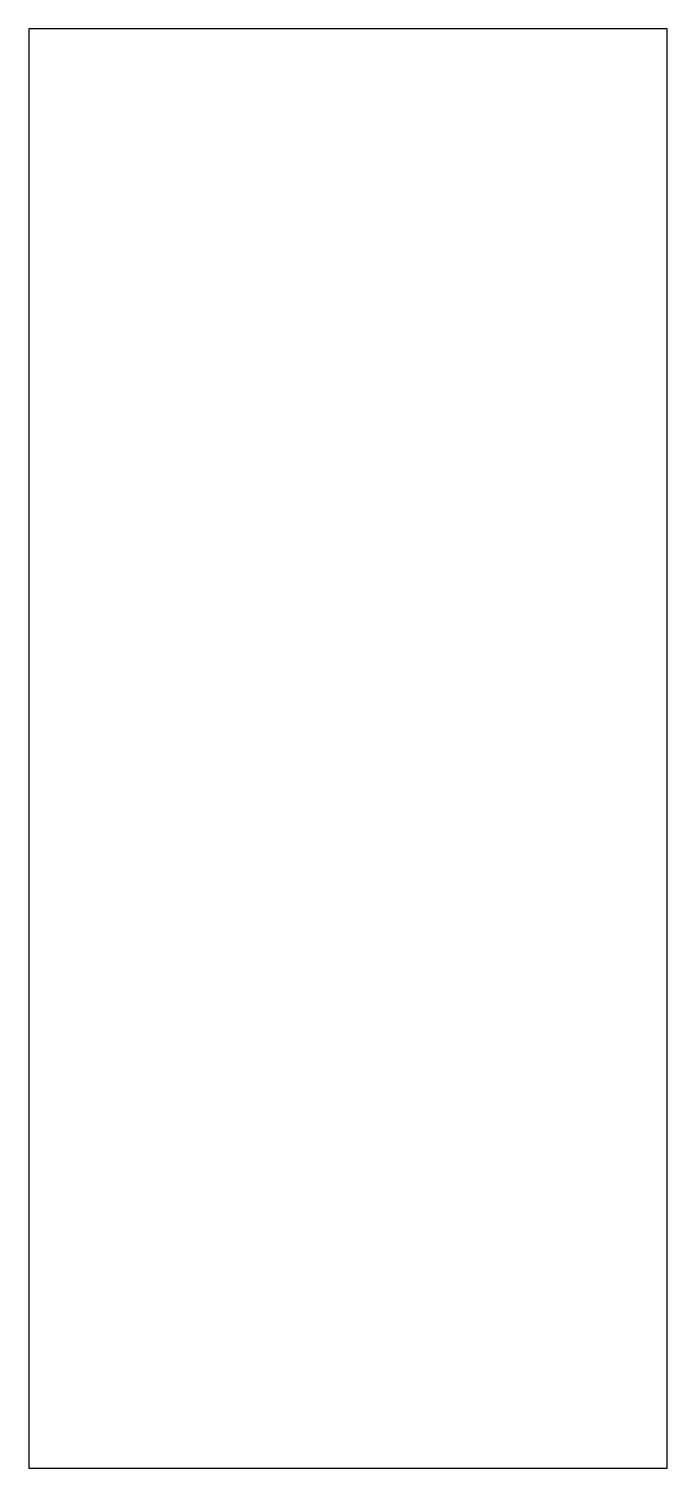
# Model space of a CAD drawing. Header units: millimetres. Extents: x -15.1 to 15.1, y -34 to 34.
import ezdxf

# ---------------------------------------------------------------- set-up
doc = ezdxf.new("R2010")
doc.units = ezdxf.units.MM
doc.layers.get('0').update_dxf_attribs({"linetype": 'CONTINUOUS'})

msp = doc.modelspace()

# ---------------------------------------------------------------- linework, layer by layer
for p, q in [((-15.075, 33.9925), (-15.075, -33.9925)), ((15.075, 33.9925), (-15.075, 33.9925)), ((15.075, -33.9925), (15.075, 33.9925)), ((-15.075, -33.9925), (15.075, -33.9925))]:
    msp.add_line(p, q)

doc.saveas('drawing.dxf')
